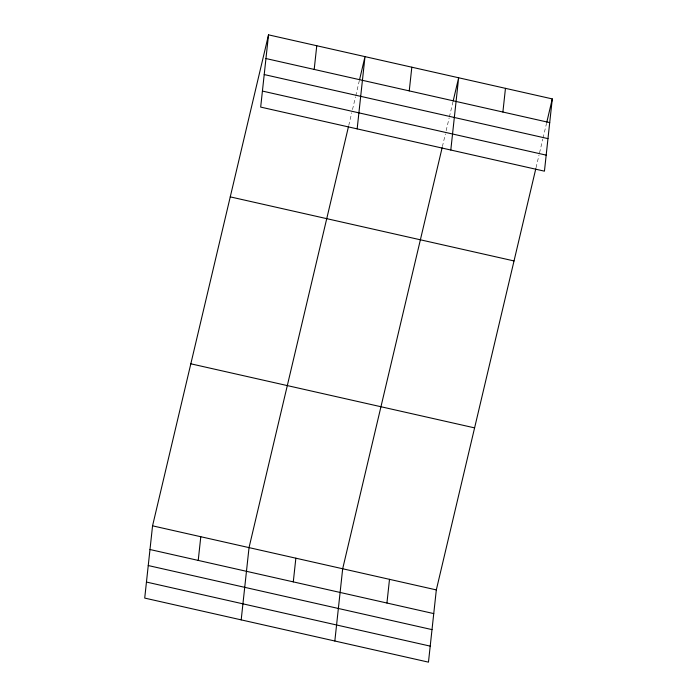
<?xml version="1.0" encoding="UTF-8"?>
<svg xmlns="http://www.w3.org/2000/svg" width="697" height="697" viewBox="0 0 697 697"><rect width="100%" height="100%" fill="white"/><g stroke="black" fill="none" stroke-linecap="round" stroke-linejoin="round"><path stroke-width="0.52" stroke-dasharray="3.48 2.61" d="M348.744 125.469L351.75 112.757M352.499 109.586L355.496 96.874M355.749 95.811L359.251 80.991M442.386 146.605L445.392 133.902M446.141 130.722L449.147 118.02M449.391 116.957L452.893 102.128M536.028 167.75L539.034 155.039M539.53 152.922L542.789 139.156M543.033 138.102L546.535 123.273"/><path stroke-width="1.05" d="M268.528 34.85L260.678 107.094L544.444 171.166L552.285 98.913L268.528 34.85L152.556 525.834L144.715 598.087L428.472 662.15L436.322 589.906L535.784 168.813M198.227 560.414L200.797 536.725M241.188 619.868L249.038 547.615L348.5 126.523M314.19 69.43L316.769 45.741M293.289 581.882L295.859 558.192M357.16 128.884L365.001 56.631L359.504 79.928M334.83 641.005L342.68 568.761L442.142 147.668M409.252 90.889L411.822 67.2M386.931 603.018L389.501 579.329M450.802 150.021L458.643 77.776L453.146 101.074M502.894 112.034L505.464 88.345M546.788 122.21L552.285 98.913M265.949 58.539L549.715 122.602M264.215 74.562L547.973 138.625M262.421 91.072L546.178 155.135M230.254 196.876L514.02 260.939M190.83 363.808L474.596 427.88M152.556 525.834L436.322 589.906M149.986 549.524L433.752 613.595M148.243 565.546L432.009 629.618M146.448 582.056L430.215 646.128"/></g></svg>
